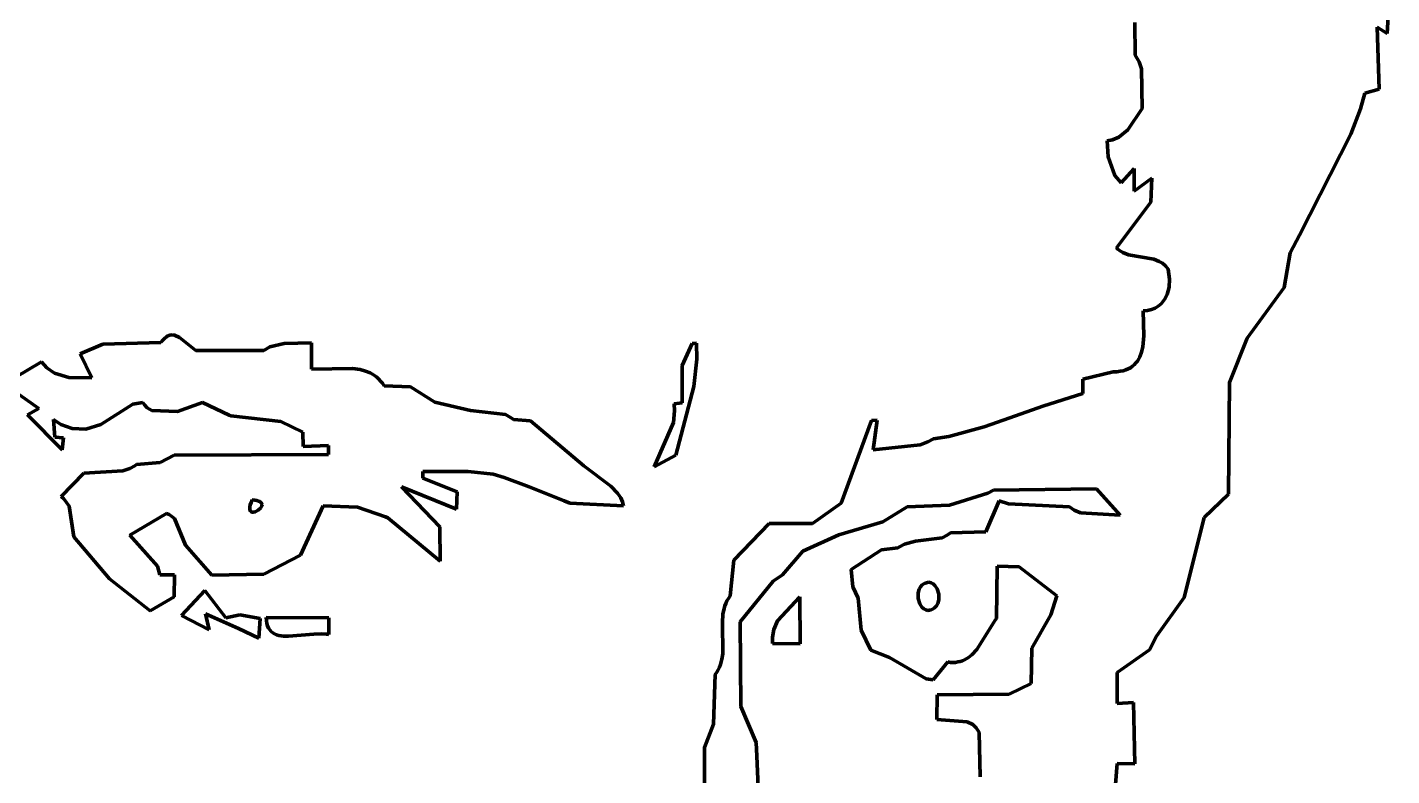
# Model space of a CAD drawing. Header units: millimetres. Extents: x 0 to 6.58, y 0 to 6.88.
# Drawn here: x 2.984 to 5.195, y 3.466 to 4.679 of the extents above; entities that cross this region are included whole.
import ezdxf

# ---------------------------------------------------------------- set-up
doc = ezdxf.new("R2010")
doc.units = ezdxf.units.MM
doc.layers.add('color#020202ff', color=7, linetype='CONTINUOUS', lineweight=100)
doc.layers.add('color#ffffffff', color=7, linetype='CONTINUOUS', lineweight=100)

msp = doc.modelspace()

# ---------------------------------------------------------------- linework, layer by layer
at = {"layer": 'color#020202ff'}
for p, q in [((5.195, 4.7874), (5.1876, 4.6685)), ((4.7791, 4.6334), (4.7787, 4.6868)), ((5.1876, 4.6685), (5.1713, 4.6788)), ((5.1713, 4.6788), (5.1749, 4.5786)), ((4.781, 4.6308), (4.7791, 4.6334)), ((4.7856, 4.6228), (4.781, 4.6308)), ((4.7894, 4.6114), (4.7856, 4.6228)), ((4.7909, 4.5473), (4.7894, 4.6114)), ((5.1749, 4.5786), (5.1514, 4.5721)), ((5.1514, 4.5721), (5.1442, 4.5467)), ((4.7676, 4.5126), (4.7909, 4.5473)), ((5.1442, 4.5467), (5.129, 4.5057)), ((4.753, 4.5007), (4.7676, 4.5126)), ((4.734, 4.4948), (4.7428, 4.4965)), ((4.7355, 4.4691), (4.734, 4.4948)), ((4.7428, 4.4965), (4.753, 4.5007)), ((5.129, 4.5057), (5.0458, 4.3418)), ((4.7461, 4.4387), (4.7355, 4.4691)), ((4.7778, 4.4502), (4.7567, 4.427)), ((4.7777, 4.4133), (4.7778, 4.4502)), ((4.7567, 4.427), (4.7461, 4.4387)), ((4.8064, 4.4342), (4.7777, 4.4133)), ((4.8045, 4.3957), (4.8064, 4.4342)), ((4.7488, 4.3216), (4.8045, 4.3957)), ((5.0458, 4.3418), (5.0306, 4.3135)), ((4.7513, 4.3192), (4.7488, 4.3216)), ((4.7539, 4.3171), (4.7513, 4.3192)), ((4.7594, 4.3137), (4.7539, 4.3171)), ((4.7683, 4.3101), (4.7594, 4.3137)), ((5.0306, 4.3135), (5.0208, 4.2571)), ((4.8095, 4.3029), (4.7683, 4.3101)), ((4.8182, 4.2996), (4.8095, 4.3029)), ((4.8236, 4.2964), (4.8182, 4.2996)), ((4.8285, 4.2921), (4.8236, 4.2964)), ((4.8307, 4.2896), (4.8285, 4.2921)), ((4.8328, 4.2867), (4.8307, 4.2896)), ((4.8352, 4.2705), (4.8328, 4.2867)), ((4.8344, 4.2577), (4.8352, 4.2705)), ((4.8269, 4.2379), (4.831, 4.2459)), ((4.831, 4.2459), (4.8344, 4.2577)), ((5.0208, 4.2571), (4.9606, 4.1752)), ((4.8058, 4.2215), (4.8116, 4.224)), ((4.8116, 4.224), (4.8168, 4.2272)), ((4.8168, 4.2272), (4.8213, 4.231)), ((4.8213, 4.231), (4.8269, 4.2379)), ((4.7921, 4.2192), (4.7993, 4.2199)), ((4.7936, 4.1788), (4.7921, 4.2192)), ((4.7993, 4.2199), (4.8058, 4.2215)), ((3.211, 4.1781), (3.215, 4.1798)), ((3.215, 4.1798), (3.219, 4.1803)), ((3.219, 4.1803), (3.2229, 4.1798)), ((3.2229, 4.1798), (3.2307, 4.1764)), ((4.7917, 4.161), (4.7936, 4.1788)), ((3.0696, 4.1498), (3.1063, 4.1653)), ((3.1063, 4.1653), (3.2007, 4.168)), ((3.2007, 4.168), (3.2028, 4.1708)), ((3.2028, 4.1708), (3.2049, 4.1731)), ((3.2049, 4.1731), (3.2069, 4.1751)), ((3.2069, 4.1751), (3.209, 4.1768)), ((3.209, 4.1768), (3.211, 4.1781)), ((3.2307, 4.1764), (3.2574, 4.1553)), ((3.3673, 4.155), (3.3769, 4.1609)), ((3.3769, 4.1609), (3.4005, 4.1667)), ((3.4005, 4.1667), (3.4447, 4.1675)), ((3.4447, 4.1675), (3.4446, 4.1251)), ((4.0454, 4.1307), (4.0616, 4.1664)), ((4.0616, 4.1664), (4.0684, 4.1671)), ((4.0684, 4.1671), (4.0688, 4.1411)), ((4.7897, 4.1527), (4.7917, 4.161)), ((4.9606, 4.1752), (4.9322, 4.1033)), ((2.9645, 4.1112), (3.0071, 4.1366)), ((3.0071, 4.1366), (3.016, 4.1272)), ((3.0885, 4.1107), (3.0696, 4.1498)), ((3.2574, 4.1553), (3.3673, 4.155)), ((4.0688, 4.1411), (4.0642, 4.0967)), ((4.7779, 4.1321), (4.7806, 4.135)), ((4.7806, 4.135), (4.783, 4.1381)), ((4.783, 4.1381), (4.785, 4.1414)), ((4.785, 4.1414), (4.7869, 4.145)), ((4.7869, 4.145), (4.7897, 4.1527)), ((3.016, 4.1272), (3.0285, 4.1186)), ((3.0285, 4.1186), (3.0512, 4.1113)), ((3.4446, 4.1251), (3.511, 4.1259)), ((3.511, 4.1259), (3.5237, 4.1241)), ((3.5237, 4.1241), (3.5319, 4.1219)), ((3.5319, 4.1219), (3.5396, 4.1187)), ((3.5396, 4.1187), (3.5433, 4.1167)), ((3.5433, 4.1167), (3.5468, 4.1144)), ((3.5468, 4.1144), (3.5503, 4.1118)), ((4.0451, 4.0705), (4.0454, 4.1307)), ((4.6944, 4.1085), (4.7439, 4.1207)), ((4.7439, 4.1207), (4.7496, 4.1208)), ((4.7496, 4.1208), (4.7548, 4.1214)), ((4.7548, 4.1214), (4.7596, 4.1223)), ((4.7596, 4.1223), (4.764, 4.1236)), ((4.764, 4.1236), (4.768, 4.1253)), ((4.768, 4.1253), (4.7717, 4.1273)), ((4.7717, 4.1273), (4.775, 4.1296)), ((4.775, 4.1296), (4.7779, 4.1321)), ((3.003, 4.061), (2.9441, 4.1025)), ((3.0512, 4.1113), (3.0885, 4.1107)), ((3.5503, 4.1118), (3.5536, 4.1089)), ((3.5536, 4.1089), (3.5567, 4.1056)), ((3.5567, 4.1056), (3.5597, 4.102)), ((3.5597, 4.102), (3.5625, 4.098)), ((3.5625, 4.098), (3.605, 4.0963)), ((3.605, 4.0963), (3.6447, 4.0715)), ((4.0642, 4.0967), (4.035, 3.9855)), ((4.6944, 4.0857), (4.6944, 4.1085)), ((4.9322, 4.1033), (4.9308, 3.9223)), ((3.1553, 4.0683), (3.1035, 4.0354)), ((3.1714, 4.071), (3.1553, 4.0683)), ((3.174, 4.0669), (3.1714, 4.071)), ((3.2681, 4.0709), (3.2278, 4.0562)), ((3.3113, 4.0506), (3.2681, 4.0709)), ((3.6447, 4.0715), (3.7021, 4.0581)), ((4.0323, 4.0688), (4.0451, 4.0705)), ((4.0329, 4.0572), (4.0323, 4.0688)), ((4.6296, 4.0652), (4.6944, 4.0857)), ((2.9844, 4.0509), (3.003, 4.061)), ((3.0404, 3.9943), (2.9844, 4.0509)), ((3.1786, 4.0621), (3.174, 4.0669)), ((3.1857, 4.0581), (3.1786, 4.0621)), ((3.2278, 4.0562), (3.1857, 4.0581)), ((3.314, 4.0494), (3.3113, 4.0506)), ((3.395, 4.0402), (3.314, 4.0494)), ((3.7021, 4.0581), (3.7592, 4.0517)), ((3.7592, 4.0517), (3.77, 4.0451)), ((4.031, 4.0386), (4.0329, 4.0572)), ((4.5762, 4.0458), (4.6296, 4.0652)), ((3.0384, 4.0352), (3.0264, 4.0433)), ((3.0264, 4.0433), (3.0287, 4.0147)), ((3.0568, 4.0286), (3.0384, 4.0352)), ((3.0789, 4.0278), (3.0568, 4.0286)), ((3.1035, 4.0354), (3.0789, 4.0278)), ((3.4305, 4.0229), (3.395, 4.0402)), ((3.77, 4.0451), (3.772, 4.0433)), ((3.772, 4.0433), (3.7995, 4.0412)), ((3.7995, 4.0412), (3.8859, 3.9685)), ((3.9998, 3.9667), (4.031, 4.0386)), ((4.3027, 3.9078), (4.3519, 4.0416)), ((4.3519, 4.0416), (4.3611, 4.0421)), ((4.3611, 4.0421), (4.3549, 3.9941)), ((4.4774, 4.0157), (4.5344, 4.0317)), ((4.5344, 4.0317), (4.5762, 4.0458)), ((3.0287, 4.0147), (3.0429, 4.0139)), ((3.0429, 4.0139), (3.0404, 3.9943)), ((3.4312, 3.9995), (3.4305, 4.0229)), ((4.3549, 3.9941), (4.4307, 4.0023)), ((4.4307, 4.0023), (4.4436, 4.007)), ((4.4436, 4.007), (4.4527, 4.0122)), ((4.4527, 4.0122), (4.4774, 4.0157)), ((3.1997, 3.9739), (3.2224, 3.9855)), ((3.2224, 3.9855), (3.4722, 3.9864)), ((3.4724, 4.0015), (3.4312, 3.9995)), ((3.4722, 3.9864), (3.4724, 4.0015)), ((4.035, 3.9855), (3.9998, 3.9667)), ((3.0757, 3.9565), (3.1391, 3.96)), ((3.1391, 3.96), (3.1504, 3.9638)), ((3.1504, 3.9638), (3.1584, 3.9684)), ((3.1584, 3.9684), (3.1609, 3.9704)), ((3.1609, 3.9704), (3.1997, 3.9739)), ((3.6984, 3.9593), (3.6248, 3.959)), ((3.6248, 3.959), (3.6251, 3.9483)), ((3.7392, 3.9549), (3.6984, 3.9593)), ((3.8859, 3.9685), (3.9296, 3.9353)), ((3.0392, 3.9184), (3.0757, 3.9565)), ((3.6251, 3.9483), (3.6808, 3.9263)), ((3.7568, 3.9495), (3.7392, 3.9549)), ((3.7972, 3.9344), (3.7568, 3.9495)), ((3.0433, 3.9149), (3.0392, 3.9184)), ((3.0522, 3.9032), (3.0433, 3.9149)), ((3.6798, 3.8981), (3.5907, 3.9345)), ((3.5907, 3.9345), (3.6528, 3.8693)), ((3.6808, 3.9263), (3.6798, 3.8981)), ((3.8539, 3.9118), (3.7972, 3.9344)), ((3.9296, 3.9353), (3.9407, 3.9242)), ((3.9407, 3.9242), (3.9458, 3.9162)), ((3.9458, 3.9162), (3.9484, 3.9101)), ((4.5405, 3.9241), (4.4784, 3.9046)), ((4.5498, 3.9291), (4.5405, 3.9241)), ((4.7169, 3.9311), (4.5498, 3.9291)), ((4.7548, 3.8884), (4.7169, 3.9311)), ((4.9308, 3.9223), (4.8912, 3.8846)), ((3.0598, 3.8531), (3.0522, 3.9032)), ((3.3447, 3.9021), (3.3445, 3.8995)), ((3.3445, 3.8995), (3.3446, 3.8974)), ((3.3446, 3.8974), (3.3452, 3.8957)), ((3.3455, 3.9052), (3.3447, 3.9021)), ((3.3452, 3.8957), (3.346, 3.8945)), ((3.3467, 3.9089), (3.3455, 3.9052)), ((3.346, 3.8945), (3.3471, 3.8937)), ((3.3485, 3.9131), (3.3467, 3.9089)), ((3.3471, 3.8937), (3.3484, 3.8932)), ((3.3484, 3.8932), (3.3499, 3.8931)), ((3.3527, 3.9128), (3.3485, 3.9131)), ((3.3499, 3.8931), (3.3533, 3.8937)), ((3.3562, 3.9121), (3.3527, 3.9128)), ((3.3533, 3.8937), (3.3585, 3.8964)), ((3.359, 3.9113), (3.3562, 3.9121)), ((3.3585, 3.8964), (3.3626, 3.9004)), ((3.3612, 3.9103), (3.359, 3.9113)), ((3.3628, 3.9091), (3.3612, 3.9103)), ((3.3626, 3.9004), (3.3642, 3.9034)), ((3.3638, 3.9078), (3.3628, 3.9091)), ((3.3644, 3.9064), (3.3638, 3.9078)), ((3.3642, 3.9034), (3.3645, 3.9049)), ((3.3645, 3.9049), (3.3644, 3.9064)), ((3.4637, 3.9034), (3.4271, 3.8236)), ((3.5193, 3.9012), (3.4637, 3.9034)), ((3.5644, 3.8856), (3.5193, 3.9012)), ((3.8634, 3.908), (3.8539, 3.9118)), ((3.9503, 3.9034), (3.8634, 3.908)), ((3.9484, 3.9101), (3.9503, 3.9034)), ((4.2565, 3.8747), (4.3027, 3.9078)), ((4.4101, 3.9017), (4.3703, 3.8775)), ((4.4784, 3.9046), (4.4101, 3.9017)), ((4.5373, 3.8613), (4.559, 3.9118)), ((4.559, 3.9118), (4.5741, 3.9068)), ((4.5741, 3.9068), (4.6727, 3.9017)), ((4.6727, 3.9017), (4.6802, 3.8965)), ((4.6802, 3.8965), (4.6907, 3.8919)), ((4.6907, 3.8919), (4.7548, 3.8884)), ((3.2098, 3.891), (3.1501, 3.8562)), ((3.2141, 3.8892), (3.2098, 3.891)), ((3.2227, 3.8828), (3.2141, 3.8892)), ((3.2407, 3.8395), (3.2227, 3.8828)), ((3.5681, 3.8839), (3.5644, 3.8856)), ((3.653, 3.8137), (3.5681, 3.8839)), ((3.6528, 3.8693), (3.653, 3.8137)), ((4.1288, 3.8152), (4.186, 3.875)), ((4.186, 3.875), (4.2565, 3.8747)), ((4.3703, 3.8775), (4.2989, 3.8565)), ((4.8912, 3.8846), (4.8587, 3.7552)), ((3.1176, 3.7851), (3.0598, 3.8531)), ((3.1501, 3.8562), (3.1949, 3.8055)), ((4.2989, 3.8565), (4.2408, 3.8303)), ((4.4234, 3.846), (4.4664, 3.8519)), ((4.4664, 3.8519), (4.4748, 3.8559)), ((4.4748, 3.8559), (4.48, 3.8596)), ((4.48, 3.8596), (4.5373, 3.8613)), ((3.2832, 3.791), (3.2407, 3.8395)), ((4.2408, 3.8303), (4.2081, 3.7915)), ((4.3189, 3.8004), (4.3683, 3.8324)), ((4.3683, 3.8324), (4.3945, 3.8353)), ((4.3945, 3.8353), (4.3972, 3.8373)), ((4.3972, 3.8373), (4.4055, 3.8416)), ((4.4055, 3.8416), (4.4234, 3.846)), ((3.1949, 3.8055), (3.1991, 3.7917)), ((3.4271, 3.8236), (3.3675, 3.7929)), ((4.1229, 3.7575), (4.1288, 3.8152)), ((4.5556, 3.8055), (4.5546, 3.7212)), ((4.5913, 3.8044), (4.5556, 3.8055)), ((4.6525, 3.7576), (4.5913, 3.8044)), ((3.1833, 3.7336), (3.1176, 3.7851)), ((3.1991, 3.7917), (3.2227, 3.7916)), ((3.2227, 3.7916), (3.2222, 3.7561)), ((3.3675, 3.7929), (3.2832, 3.791)), ((4.1929, 3.7817), (4.1393, 3.7154)), ((4.2081, 3.7915), (4.1929, 3.7817)), ((4.3216, 3.772), (4.3189, 3.8004)), ((3.2342, 3.7258), (3.2716, 3.7665)), ((3.2716, 3.7665), (3.3061, 3.722)), ((4.3303, 3.754), (4.3216, 3.772)), ((4.4292, 3.7687), (4.4275, 3.7623)), ((4.4275, 3.7623), (4.4277, 3.7531)), ((4.4313, 3.7724), (4.4292, 3.7687)), ((4.4343, 3.7755), (4.4313, 3.7724)), ((4.4366, 3.777), (4.4343, 3.7755)), ((4.4388, 3.7782), (4.4366, 3.777)), ((4.441, 3.779), (4.4388, 3.7782)), ((4.443, 3.7795), (4.441, 3.779)), ((4.445, 3.7796), (4.443, 3.7795)), ((4.4487, 3.7789), (4.445, 3.7796)), ((4.4521, 3.7771), (4.4487, 3.7789)), ((4.4549, 3.7745), (4.4521, 3.7771)), ((4.4583, 3.7692), (4.4549, 3.7745)), ((4.461, 3.7606), (4.4583, 3.7692)), ((4.4611, 3.7514), (4.461, 3.7606)), ((3.2222, 3.7561), (3.1833, 3.7336)), ((4.1114, 3.7282), (4.1131, 3.7369)), ((4.1131, 3.7369), (4.1144, 3.7412)), ((4.1144, 3.7412), (4.1159, 3.7454)), ((4.1159, 3.7454), (4.1179, 3.7496)), ((4.1179, 3.7496), (4.1202, 3.7536)), ((4.1202, 3.7536), (4.1229, 3.7575)), ((4.1995, 3.7172), (4.2357, 3.7562)), ((4.2357, 3.7562), (4.2364, 3.68)), ((4.3353, 3.702), (4.3303, 3.754)), ((4.4277, 3.7531), (4.4303, 3.7445)), ((4.4303, 3.7445), (4.4337, 3.7392)), ((4.4337, 3.7392), (4.4366, 3.7365)), ((4.4366, 3.7365), (4.4399, 3.7348)), ((4.4498, 3.7354), (4.452, 3.7365)), ((4.452, 3.7365), (4.4543, 3.7381)), ((4.4543, 3.7381), (4.4572, 3.7412)), ((4.4572, 3.7412), (4.4593, 3.745)), ((4.4593, 3.745), (4.4611, 3.7514)), ((4.6429, 3.7271), (4.6525, 3.7576)), ((4.8587, 3.7552), (4.8138, 3.6921)), ((3.2789, 3.7026), (3.2342, 3.7258)), ((3.3265, 3.7047), (3.2729, 3.7285)), ((3.2729, 3.7285), (3.2789, 3.7026)), ((3.3061, 3.722), (3.3287, 3.7271)), ((3.3287, 3.7271), (3.3613, 3.7207)), ((3.3613, 3.7207), (3.3594, 3.6893)), ((3.3711, 3.7224), (3.4725, 3.7219)), ((3.3715, 3.7173), (3.3711, 3.7224)), ((3.3723, 3.7128), (3.3715, 3.7173)), ((3.4725, 3.7219), (3.4725, 3.6948)), ((4.1105, 3.7146), (4.1114, 3.7282)), ((4.1111, 3.6638), (4.1105, 3.7146)), ((4.1393, 3.7154), (4.1404, 3.5785)), ((4.1936, 3.7031), (4.1995, 3.7172)), ((4.4399, 3.7348), (4.4436, 3.7341)), ((4.4436, 3.7341), (4.4456, 3.7342)), ((4.4456, 3.7342), (4.4477, 3.7346)), ((4.4477, 3.7346), (4.4498, 3.7354)), ((4.5525, 3.7181), (4.5227, 3.6707)), ((4.5546, 3.7212), (4.5525, 3.7181)), ((4.612, 3.673), (4.6429, 3.7271)), ((3.3594, 3.6893), (3.3265, 3.7047)), ((3.3735, 3.7088), (3.3723, 3.7128)), ((3.3751, 3.7054), (3.3735, 3.7088)), ((3.377, 3.7024), (3.3751, 3.7054)), ((3.3793, 3.6999), (3.377, 3.7024)), ((3.382, 3.6978), (3.3793, 3.6999)), ((3.3849, 3.6961), (3.382, 3.6978)), ((3.3882, 3.6947), (3.3849, 3.6961)), ((3.3916, 3.6936), (3.3882, 3.6947)), ((3.3953, 3.6929), (3.3916, 3.6936)), ((3.3992, 3.6924), (3.3953, 3.6929)), ((3.4075, 3.6921), (3.3992, 3.6924)), ((3.4484, 3.6957), (3.4075, 3.6921)), ((3.4612, 3.6961), (3.4484, 3.6957)), ((3.4689, 3.6955), (3.4612, 3.6961)), ((3.4725, 3.6948), (3.4689, 3.6955)), ((4.1916, 3.6906), (4.1936, 3.7031)), ((4.3508, 3.6698), (4.3353, 3.702)), ((4.1918, 3.6805), (4.1916, 3.6906)), ((4.2364, 3.68), (4.1918, 3.6805)), ((4.5227, 3.6707), (4.5149, 3.6623)), ((4.6107, 3.6155), (4.612, 3.673)), ((4.8024, 3.6703), (4.75, 3.6333)), ((4.8138, 3.6921), (4.8024, 3.6703)), ((4.1074, 3.6463), (4.1098, 3.6549)), ((4.1098, 3.6549), (4.1111, 3.6638)), ((4.3814, 3.6578), (4.3508, 3.6698)), ((4.4408, 3.6234), (4.3814, 3.6578)), ((4.4755, 3.6505), (4.4521, 3.6218)), ((4.48, 3.6499), (4.4755, 3.6505)), ((4.4843, 3.6498), (4.48, 3.6499)), ((4.4883, 3.6499), (4.4843, 3.6498)), ((4.4922, 3.6505), (4.4883, 3.6499)), ((4.4959, 3.6513), (4.4922, 3.6505)), ((4.4995, 3.6525), (4.4959, 3.6513)), ((4.5029, 3.654), (4.4995, 3.6525)), ((4.5092, 3.6577), (4.5029, 3.654)), ((4.5149, 3.6623), (4.5092, 3.6577)), ((4.0958, 3.5497), (4.0986, 3.6301)), ((4.0986, 3.6301), (4.1014, 3.634)), ((4.1014, 3.634), (4.1038, 3.638)), ((4.1038, 3.638), (4.1058, 3.6421)), ((4.1058, 3.6421), (4.1074, 3.6463)), ((4.75, 3.6333), (4.75, 3.5835)), ((4.4521, 3.6218), (4.4408, 3.6234)), ((4.5754, 3.5982), (4.6107, 3.6155)), ((4.4579, 3.5572), (4.4584, 3.5975)), ((4.4584, 3.5975), (4.5754, 3.5982)), ((4.75, 3.5835), (4.7768, 3.5851)), ((4.7768, 3.5851), (4.7785, 3.4856)), ((4.1404, 3.5785), (4.165, 3.5198)), ((4.0816, 3.5118), (4.0958, 3.5497)), ((4.5073, 3.5537), (4.4579, 3.5572)), ((4.5161, 3.549), (4.5073, 3.5537)), ((4.5218, 3.5437), (4.5161, 3.549)), ((4.5251, 3.5391), (4.5218, 3.5437)), ((4.5265, 3.5365), (4.5251, 3.5391)), ((4.165, 3.5198), (4.1662, 3.4978)), ((4.5283, 3.4642), (4.5265, 3.5365)), ((4.0813, 3.4543), (4.0816, 3.5118)), ((4.1662, 3.4978), (4.1714, 3.3821)), ((4.7504, 3.4862), (4.7432, 3.3997)), ((4.7785, 3.4856), (4.7504, 3.4862))]:
    msp.add_line(p, q, dxfattribs=at)
at = {"layer": 'color#ffffffff'}
for p, q in [((5.1876, 4.6685), (5.195, 4.7874)), ((4.7787, 4.6868), (4.7791, 4.6334)), ((5.1749, 4.5786), (5.1713, 4.6788)), ((5.1713, 4.6788), (5.1876, 4.6685)), ((4.7791, 4.6334), (4.781, 4.6308)), ((4.781, 4.6308), (4.7856, 4.6228)), ((4.7856, 4.6228), (4.7894, 4.6114)), ((4.7894, 4.6114), (4.7909, 4.5473)), ((5.1514, 4.5721), (5.1749, 4.5786)), ((5.1442, 4.5467), (5.1514, 4.5721)), ((4.7909, 4.5473), (4.7676, 4.5126)), ((5.129, 4.5057), (5.1442, 4.5467)), ((4.7676, 4.5126), (4.753, 4.5007)), ((4.7428, 4.4965), (4.734, 4.4948)), ((4.734, 4.4948), (4.7355, 4.4691)), ((4.753, 4.5007), (4.7428, 4.4965)), ((5.0458, 4.3418), (5.129, 4.5057)), ((4.7355, 4.4691), (4.7461, 4.4387)), ((4.7567, 4.427), (4.7778, 4.4502)), ((4.7778, 4.4502), (4.7777, 4.4133)), ((4.7461, 4.4387), (4.7567, 4.427)), ((4.7777, 4.4133), (4.8064, 4.4342)), ((4.8064, 4.4342), (4.8045, 4.3957)), ((4.8045, 4.3957), (4.7488, 4.3216)), ((5.0306, 4.3135), (5.0458, 4.3418)), ((4.7488, 4.3216), (4.7513, 4.3192)), ((4.7513, 4.3192), (4.7539, 4.3171)), ((4.7539, 4.3171), (4.7594, 4.3137)), ((4.7594, 4.3137), (4.7683, 4.3101)), ((5.0208, 4.2571), (5.0306, 4.3135)), ((4.7683, 4.3101), (4.8095, 4.3029)), ((4.8095, 4.3029), (4.8182, 4.2996)), ((4.8182, 4.2996), (4.8236, 4.2964)), ((4.8236, 4.2964), (4.8285, 4.2921)), ((4.8285, 4.2921), (4.8307, 4.2896)), ((4.8307, 4.2896), (4.8328, 4.2867)), ((4.8328, 4.2867), (4.8352, 4.2705)), ((4.8352, 4.2705), (4.8344, 4.2577)), ((4.831, 4.2459), (4.8269, 4.2379)), ((4.8344, 4.2577), (4.831, 4.2459)), ((4.9606, 4.1752), (5.0208, 4.2571)), ((4.8116, 4.224), (4.8058, 4.2215)), ((4.8168, 4.2272), (4.8116, 4.224)), ((4.8213, 4.231), (4.8168, 4.2272)), ((4.8269, 4.2379), (4.8213, 4.231)), ((4.7993, 4.2199), (4.7921, 4.2192)), ((4.7921, 4.2192), (4.7936, 4.1788)), ((4.8058, 4.2215), (4.7993, 4.2199)), ((3.215, 4.1798), (3.211, 4.1781)), ((3.219, 4.1803), (3.215, 4.1798)), ((3.2229, 4.1798), (3.219, 4.1803)), ((3.2307, 4.1764), (3.2229, 4.1798)), ((4.7936, 4.1788), (4.7917, 4.161)), ((3.1063, 4.1653), (3.0696, 4.1498)), ((3.2007, 4.168), (3.1063, 4.1653)), ((3.2028, 4.1708), (3.2007, 4.168)), ((3.2049, 4.1731), (3.2028, 4.1708)), ((3.2069, 4.1751), (3.2049, 4.1731)), ((3.209, 4.1768), (3.2069, 4.1751)), ((3.211, 4.1781), (3.209, 4.1768)), ((3.2574, 4.1553), (3.2307, 4.1764)), ((3.3769, 4.1609), (3.3673, 4.155)), ((3.4005, 4.1667), (3.3769, 4.1609)), ((3.4447, 4.1675), (3.4005, 4.1667)), ((3.4446, 4.1251), (3.4447, 4.1675)), ((4.0616, 4.1664), (4.0454, 4.1307)), ((4.0684, 4.1671), (4.0616, 4.1664)), ((4.0688, 4.1411), (4.0684, 4.1671)), ((4.7917, 4.161), (4.7897, 4.1527)), ((4.9322, 4.1033), (4.9606, 4.1752)), ((3.0071, 4.1366), (2.9645, 4.1112)), ((3.016, 4.1272), (3.0071, 4.1366)), ((3.0696, 4.1498), (3.0885, 4.1107)), ((3.3673, 4.155), (3.2574, 4.1553)), ((4.0642, 4.0967), (4.0688, 4.1411)), ((4.7806, 4.135), (4.7779, 4.1321)), ((4.783, 4.1381), (4.7806, 4.135)), ((4.785, 4.1414), (4.783, 4.1381)), ((4.7869, 4.145), (4.785, 4.1414)), ((4.7897, 4.1527), (4.7869, 4.145)), ((3.0285, 4.1186), (3.016, 4.1272)), ((3.0512, 4.1113), (3.0285, 4.1186)), ((3.511, 4.1259), (3.4446, 4.1251)), ((3.5237, 4.1241), (3.511, 4.1259)), ((3.5319, 4.1219), (3.5237, 4.1241)), ((3.5396, 4.1187), (3.5319, 4.1219)), ((3.5433, 4.1167), (3.5396, 4.1187)), ((3.5468, 4.1144), (3.5433, 4.1167)), ((3.5503, 4.1118), (3.5468, 4.1144)), ((4.0454, 4.1307), (4.0451, 4.0705)), ((4.7439, 4.1207), (4.6944, 4.1085)), ((4.7496, 4.1208), (4.7439, 4.1207)), ((4.7548, 4.1214), (4.7496, 4.1208)), ((4.7596, 4.1223), (4.7548, 4.1214)), ((4.764, 4.1236), (4.7596, 4.1223)), ((4.768, 4.1253), (4.764, 4.1236)), ((4.7717, 4.1273), (4.768, 4.1253)), ((4.775, 4.1296), (4.7717, 4.1273)), ((4.7779, 4.1321), (4.775, 4.1296)), ((2.9441, 4.1025), (3.003, 4.061)), ((3.0885, 4.1107), (3.0512, 4.1113)), ((3.5536, 4.1089), (3.5503, 4.1118)), ((3.5567, 4.1056), (3.5536, 4.1089)), ((3.5597, 4.102), (3.5567, 4.1056)), ((3.5625, 4.098), (3.5597, 4.102)), ((3.605, 4.0963), (3.5625, 4.098)), ((3.6447, 4.0715), (3.605, 4.0963)), ((4.035, 3.9855), (4.0642, 4.0967)), ((4.6944, 4.1085), (4.6944, 4.0857)), ((4.9308, 3.9223), (4.9322, 4.1033)), ((3.1035, 4.0354), (3.1553, 4.0683)), ((3.1553, 4.0683), (3.1714, 4.071)), ((3.1714, 4.071), (3.174, 4.0669)), ((3.2278, 4.0562), (3.2681, 4.0709)), ((3.2681, 4.0709), (3.3113, 4.0506)), ((3.7021, 4.0581), (3.6447, 4.0715)), ((4.0451, 4.0705), (4.0323, 4.0688)), ((4.0323, 4.0688), (4.0329, 4.0572)), ((4.6944, 4.0857), (4.6296, 4.0652)), ((3.003, 4.061), (2.9844, 4.0509)), ((2.9844, 4.0509), (3.0404, 3.9943)), ((3.174, 4.0669), (3.1786, 4.0621)), ((3.1786, 4.0621), (3.1857, 4.0581)), ((3.1857, 4.0581), (3.2278, 4.0562)), ((3.3113, 4.0506), (3.314, 4.0494)), ((3.314, 4.0494), (3.395, 4.0402)), ((3.7592, 4.0517), (3.7021, 4.0581)), ((3.77, 4.0451), (3.7592, 4.0517)), ((4.0329, 4.0572), (4.031, 4.0386)), ((4.6296, 4.0652), (4.5762, 4.0458)), ((3.0287, 4.0147), (3.0264, 4.0433)), ((3.0264, 4.0433), (3.0384, 4.0352)), ((3.0384, 4.0352), (3.0568, 4.0286)), ((3.0568, 4.0286), (3.0789, 4.0278)), ((3.0789, 4.0278), (3.1035, 4.0354)), ((3.395, 4.0402), (3.4305, 4.0229)), ((3.772, 4.0433), (3.77, 4.0451)), ((3.7995, 4.0412), (3.772, 4.0433)), ((3.8859, 3.9685), (3.7995, 4.0412)), ((4.031, 4.0386), (3.9998, 3.9667)), ((4.3519, 4.0416), (4.3027, 3.9078)), ((4.3611, 4.0421), (4.3519, 4.0416)), ((4.3549, 3.9941), (4.3611, 4.0421)), ((4.5344, 4.0317), (4.4774, 4.0157)), ((4.5762, 4.0458), (4.5344, 4.0317)), ((3.0429, 4.0139), (3.0287, 4.0147)), ((3.0404, 3.9943), (3.0429, 4.0139)), ((3.4305, 4.0229), (3.4312, 3.9995)), ((4.4307, 4.0023), (4.3549, 3.9941)), ((4.4436, 4.007), (4.4307, 4.0023)), ((4.4527, 4.0122), (4.4436, 4.007)), ((4.4774, 4.0157), (4.4527, 4.0122)), ((3.2224, 3.9855), (3.1997, 3.9739)), ((3.4722, 3.9864), (3.2224, 3.9855)), ((3.4312, 3.9995), (3.4724, 4.0015)), ((3.4724, 4.0015), (3.4722, 3.9864)), ((3.9998, 3.9667), (4.035, 3.9855)), ((3.1391, 3.96), (3.0757, 3.9565)), ((3.1504, 3.9638), (3.1391, 3.96)), ((3.1584, 3.9684), (3.1504, 3.9638)), ((3.1609, 3.9704), (3.1584, 3.9684)), ((3.1997, 3.9739), (3.1609, 3.9704)), ((3.6248, 3.959), (3.6984, 3.9593)), ((3.6251, 3.9483), (3.6248, 3.959)), ((3.6984, 3.9593), (3.7392, 3.9549)), ((3.9296, 3.9353), (3.8859, 3.9685)), ((3.0757, 3.9565), (3.0392, 3.9184)), ((3.6808, 3.9263), (3.6251, 3.9483)), ((3.7392, 3.9549), (3.7568, 3.9495)), ((3.7568, 3.9495), (3.7972, 3.9344)), ((3.0392, 3.9184), (3.0433, 3.9149)), ((3.0433, 3.9149), (3.0522, 3.9032)), ((3.6528, 3.8693), (3.5907, 3.9345)), ((3.5907, 3.9345), (3.6798, 3.8981)), ((3.6798, 3.8981), (3.6808, 3.9263)), ((3.7972, 3.9344), (3.8539, 3.9118)), ((3.9407, 3.9242), (3.9296, 3.9353)), ((3.9458, 3.9162), (3.9407, 3.9242)), ((3.9484, 3.9101), (3.9458, 3.9162)), ((4.4784, 3.9046), (4.5405, 3.9241)), ((4.5405, 3.9241), (4.5498, 3.9291)), ((4.5498, 3.9291), (4.7169, 3.9311)), ((4.7169, 3.9311), (4.7548, 3.8884)), ((4.8912, 3.8846), (4.9308, 3.9223)), ((3.0522, 3.9032), (3.0598, 3.8531)), ((3.3445, 3.8995), (3.3447, 3.9021)), ((3.3446, 3.8974), (3.3445, 3.8995)), ((3.3452, 3.8957), (3.3446, 3.8974)), ((3.3447, 3.9021), (3.3455, 3.9052)), ((3.346, 3.8945), (3.3452, 3.8957)), ((3.3455, 3.9052), (3.3467, 3.9089)), ((3.3471, 3.8937), (3.346, 3.8945)), ((3.3467, 3.9089), (3.3485, 3.9131)), ((3.3484, 3.8932), (3.3471, 3.8937)), ((3.3499, 3.8931), (3.3484, 3.8932)), ((3.3485, 3.9131), (3.3527, 3.9128)), ((3.3533, 3.8937), (3.3499, 3.8931)), ((3.3527, 3.9128), (3.3562, 3.9121)), ((3.3585, 3.8964), (3.3533, 3.8937)), ((3.3562, 3.9121), (3.359, 3.9113)), ((3.3626, 3.9004), (3.3585, 3.8964)), ((3.359, 3.9113), (3.3612, 3.9103)), ((3.3612, 3.9103), (3.3628, 3.9091)), ((3.3642, 3.9034), (3.3626, 3.9004)), ((3.3628, 3.9091), (3.3638, 3.9078)), ((3.3638, 3.9078), (3.3644, 3.9064)), ((3.3645, 3.9049), (3.3642, 3.9034)), ((3.3644, 3.9064), (3.3645, 3.9049)), ((3.4271, 3.8236), (3.4637, 3.9034)), ((3.4637, 3.9034), (3.5193, 3.9012)), ((3.5193, 3.9012), (3.5644, 3.8856)), ((3.8539, 3.9118), (3.8634, 3.908)), ((3.8634, 3.908), (3.9503, 3.9034)), ((3.9503, 3.9034), (3.9484, 3.9101)), ((4.3027, 3.9078), (4.2565, 3.8747)), ((4.3703, 3.8775), (4.4101, 3.9017)), ((4.4101, 3.9017), (4.4784, 3.9046)), ((4.559, 3.9118), (4.5373, 3.8613)), ((4.5741, 3.9068), (4.559, 3.9118)), ((4.6727, 3.9017), (4.5741, 3.9068)), ((4.6802, 3.8965), (4.6727, 3.9017)), ((4.6907, 3.8919), (4.6802, 3.8965)), ((4.7548, 3.8884), (4.6907, 3.8919)), ((3.1501, 3.8562), (3.2098, 3.891)), ((3.2098, 3.891), (3.2141, 3.8892)), ((3.2141, 3.8892), (3.2227, 3.8828)), ((3.2227, 3.8828), (3.2407, 3.8395)), ((3.5644, 3.8856), (3.5681, 3.8839)), ((3.5681, 3.8839), (3.653, 3.8137)), ((3.653, 3.8137), (3.6528, 3.8693)), ((4.186, 3.875), (4.1288, 3.8152)), ((4.2565, 3.8747), (4.186, 3.875)), ((4.2989, 3.8565), (4.3703, 3.8775)), ((4.8587, 3.7552), (4.8912, 3.8846)), ((3.0598, 3.8531), (3.1176, 3.7851)), ((3.1949, 3.8055), (3.1501, 3.8562)), ((4.2408, 3.8303), (4.2989, 3.8565)), ((4.4664, 3.8519), (4.4234, 3.846)), ((4.4748, 3.8559), (4.4664, 3.8519)), ((4.48, 3.8596), (4.4748, 3.8559)), ((4.5373, 3.8613), (4.48, 3.8596)), ((3.2407, 3.8395), (3.2832, 3.791)), ((4.2081, 3.7915), (4.2408, 3.8303)), ((4.3683, 3.8324), (4.3189, 3.8004)), ((4.3945, 3.8353), (4.3683, 3.8324)), ((4.3972, 3.8373), (4.3945, 3.8353)), ((4.4055, 3.8416), (4.3972, 3.8373)), ((4.4234, 3.846), (4.4055, 3.8416)), ((3.1991, 3.7917), (3.1949, 3.8055)), ((3.3675, 3.7929), (3.4271, 3.8236)), ((4.1288, 3.8152), (4.1229, 3.7575)), ((4.5546, 3.7212), (4.5556, 3.8055)), ((4.5556, 3.8055), (4.5913, 3.8044)), ((4.5913, 3.8044), (4.6525, 3.7576)), ((3.1176, 3.7851), (3.1833, 3.7336)), ((3.2227, 3.7916), (3.1991, 3.7917)), ((3.2222, 3.7561), (3.2227, 3.7916)), ((3.2832, 3.791), (3.3675, 3.7929)), ((4.1393, 3.7154), (4.1929, 3.7817)), ((4.1929, 3.7817), (4.2081, 3.7915)), ((4.3189, 3.8004), (4.3216, 3.772)), ((3.2716, 3.7665), (3.2342, 3.7258)), ((3.3061, 3.722), (3.2716, 3.7665)), ((4.3216, 3.772), (4.3303, 3.754)), ((4.4275, 3.7623), (4.4292, 3.7687)), ((4.4277, 3.7531), (4.4275, 3.7623)), ((4.4292, 3.7687), (4.4313, 3.7724)), ((4.4313, 3.7724), (4.4343, 3.7755)), ((4.4343, 3.7755), (4.4366, 3.777)), ((4.4366, 3.777), (4.4388, 3.7782)), ((4.4388, 3.7782), (4.441, 3.779)), ((4.441, 3.779), (4.443, 3.7795)), ((4.443, 3.7795), (4.445, 3.7796)), ((4.445, 3.7796), (4.4487, 3.7789)), ((4.4487, 3.7789), (4.4521, 3.7771)), ((4.4521, 3.7771), (4.4549, 3.7745)), ((4.4549, 3.7745), (4.4583, 3.7692)), ((4.4583, 3.7692), (4.461, 3.7606)), ((4.461, 3.7606), (4.4611, 3.7514)), ((3.1833, 3.7336), (3.2222, 3.7561)), ((4.1131, 3.7369), (4.1114, 3.7282)), ((4.1144, 3.7412), (4.1131, 3.7369)), ((4.1159, 3.7454), (4.1144, 3.7412)), ((4.1179, 3.7496), (4.1159, 3.7454)), ((4.1202, 3.7536), (4.1179, 3.7496)), ((4.1229, 3.7575), (4.1202, 3.7536)), ((4.2357, 3.7562), (4.1995, 3.7172)), ((4.2364, 3.68), (4.2357, 3.7562)), ((4.3303, 3.754), (4.3353, 3.702)), ((4.4303, 3.7445), (4.4277, 3.7531)), ((4.4337, 3.7392), (4.4303, 3.7445)), ((4.4366, 3.7365), (4.4337, 3.7392)), ((4.4399, 3.7348), (4.4366, 3.7365)), ((4.452, 3.7365), (4.4498, 3.7354)), ((4.4543, 3.7381), (4.452, 3.7365)), ((4.4572, 3.7412), (4.4543, 3.7381)), ((4.4593, 3.745), (4.4572, 3.7412)), ((4.4611, 3.7514), (4.4593, 3.745)), ((4.6525, 3.7576), (4.6429, 3.7271)), ((4.8138, 3.6921), (4.8587, 3.7552)), ((3.2342, 3.7258), (3.2789, 3.7026)), ((3.2789, 3.7026), (3.2729, 3.7285)), ((3.2729, 3.7285), (3.3265, 3.7047)), ((3.3287, 3.7271), (3.3061, 3.722)), ((3.3613, 3.7207), (3.3287, 3.7271)), ((3.3594, 3.6893), (3.3613, 3.7207)), ((3.3711, 3.7224), (3.3715, 3.7173)), ((3.4725, 3.7219), (3.3711, 3.7224)), ((3.3715, 3.7173), (3.3723, 3.7128)), ((3.4725, 3.6948), (3.4725, 3.7219)), ((4.1114, 3.7282), (4.1105, 3.7146)), ((4.1105, 3.7146), (4.1111, 3.6638)), ((4.1404, 3.5785), (4.1393, 3.7154)), ((4.1995, 3.7172), (4.1936, 3.7031)), ((4.4436, 3.7341), (4.4399, 3.7348)), ((4.4456, 3.7342), (4.4436, 3.7341)), ((4.4477, 3.7346), (4.4456, 3.7342)), ((4.4498, 3.7354), (4.4477, 3.7346)), ((4.5227, 3.6707), (4.5525, 3.7181)), ((4.5525, 3.7181), (4.5546, 3.7212)), ((4.6429, 3.7271), (4.612, 3.673)), ((3.3265, 3.7047), (3.3594, 3.6893)), ((3.3723, 3.7128), (3.3735, 3.7088)), ((3.3735, 3.7088), (3.3751, 3.7054)), ((3.3751, 3.7054), (3.377, 3.7024)), ((3.377, 3.7024), (3.3793, 3.6999)), ((3.3793, 3.6999), (3.382, 3.6978)), ((3.382, 3.6978), (3.3849, 3.6961)), ((3.3849, 3.6961), (3.3882, 3.6947)), ((3.3882, 3.6947), (3.3916, 3.6936)), ((3.3916, 3.6936), (3.3953, 3.6929)), ((3.3953, 3.6929), (3.3992, 3.6924)), ((3.3992, 3.6924), (3.4075, 3.6921)), ((3.4075, 3.6921), (3.4484, 3.6957)), ((3.4484, 3.6957), (3.4612, 3.6961)), ((3.4612, 3.6961), (3.4689, 3.6955)), ((3.4689, 3.6955), (3.4725, 3.6948)), ((4.1936, 3.7031), (4.1916, 3.6906)), ((4.3353, 3.702), (4.3508, 3.6698)), ((4.1916, 3.6906), (4.1918, 3.6805)), ((4.1918, 3.6805), (4.2364, 3.68)), ((4.5149, 3.6623), (4.5227, 3.6707)), ((4.612, 3.673), (4.6107, 3.6155)), ((4.75, 3.6333), (4.8024, 3.6703)), ((4.8024, 3.6703), (4.8138, 3.6921)), ((4.1098, 3.6549), (4.1074, 3.6463)), ((4.1111, 3.6638), (4.1098, 3.6549)), ((4.3508, 3.6698), (4.3814, 3.6578)), ((4.3814, 3.6578), (4.4408, 3.6234)), ((4.4521, 3.6218), (4.4755, 3.6505)), ((4.4755, 3.6505), (4.48, 3.6499)), ((4.48, 3.6499), (4.4843, 3.6498)), ((4.4843, 3.6498), (4.4883, 3.6499)), ((4.4883, 3.6499), (4.4922, 3.6505)), ((4.4922, 3.6505), (4.4959, 3.6513)), ((4.4959, 3.6513), (4.4995, 3.6525)), ((4.4995, 3.6525), (4.5029, 3.654)), ((4.5029, 3.654), (4.5092, 3.6577)), ((4.5092, 3.6577), (4.5149, 3.6623)), ((4.0986, 3.6301), (4.0958, 3.5497)), ((4.1014, 3.634), (4.0986, 3.6301)), ((4.1038, 3.638), (4.1014, 3.634)), ((4.1058, 3.6421), (4.1038, 3.638)), ((4.1074, 3.6463), (4.1058, 3.6421)), ((4.75, 3.5835), (4.75, 3.6333)), ((4.4408, 3.6234), (4.4521, 3.6218)), ((4.6107, 3.6155), (4.5754, 3.5982)), ((4.4584, 3.5975), (4.4579, 3.5572)), ((4.5754, 3.5982), (4.4584, 3.5975)), ((4.7768, 3.5851), (4.75, 3.5835)), ((4.7785, 3.4856), (4.7768, 3.5851)), ((4.165, 3.5198), (4.1404, 3.5785)), ((4.0958, 3.5497), (4.0816, 3.5118)), ((4.4579, 3.5572), (4.5073, 3.5537)), ((4.5073, 3.5537), (4.5161, 3.549)), ((4.5161, 3.549), (4.5218, 3.5437)), ((4.5218, 3.5437), (4.5251, 3.5391)), ((4.5251, 3.5391), (4.5265, 3.5365)), ((4.1662, 3.4978), (4.165, 3.5198)), ((4.5265, 3.5365), (4.5283, 3.4642)), ((4.0816, 3.5118), (4.0813, 3.4543)), ((4.1714, 3.3821), (4.1662, 3.4978)), ((4.7432, 3.3997), (4.7504, 3.4862)), ((4.7504, 3.4862), (4.7785, 3.4856))]:
    msp.add_line(p, q, dxfattribs=at)

doc.saveas('drawing.dxf')
